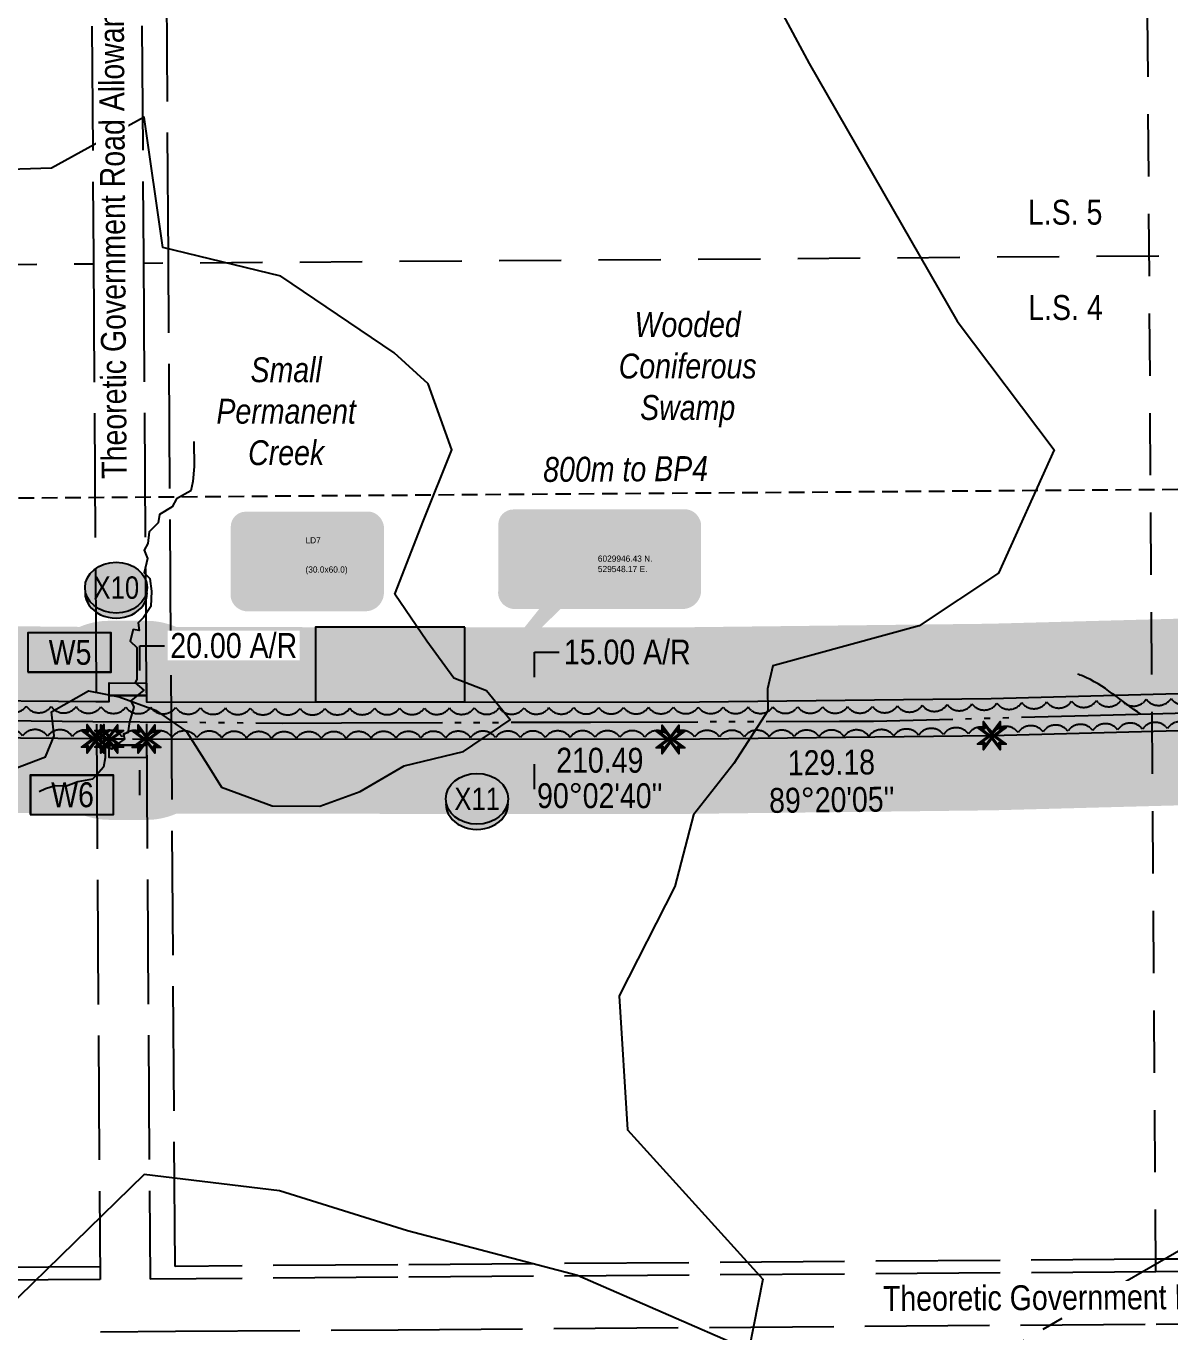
# Model space of a CAD drawing. Extents: x 522868 to 559106, y 6019929 to 6031707.
# Drawn here: x 529372 to 529831, y 6029693 to 6030218 of the extents above; entities that cross this region are included whole.
import ezdxf
from ezdxf.enums import TextEntityAlignment as Align

# ---------------------------------------------------------------- set-up
doc = ezdxf.new("R2018")
doc.units = 0
doc.header["$LTSCALE"] = 5
doc.header["$PDSIZE"] = 0.5
for name, pattern in [('0', [1, 1, 0]), ('foc-DRILLPATH', [14.75, 6, -1.75, 1.75, -1.75, 1.75, -1.75]), ('foc-LSD', [8, 5, -3]), ('foc-SEISMIC', [20.5, 15, -1, 0.5, -1, 0.5, -1, 0.5, -1]), ('foc-TIELINE', [1.875, 1.25, -0.625]), ('foc-TRAV', [1.875, 1.25, -0.625]), ('foc-UNSURVEYED', [12.5, 10, -2.5])]:
    doc.linetypes.add(name, pattern=pattern)
doc.layers.get('Defpoints').update_dxf_attribs({"color": 9})
for name, color, linetype in [('AS-SEISMIC', 224, 'foc-SEISMIC'), ('DETAIL-T', 7, 'Continuous'), ('L-BD', 7, 'Continuous'), ('L-MON', 1, 'Continuous'), ('L-ROAD-T', 7, 'Continuous'), ('L-SECTION-LSD', 7, 'foc-LSD'), ('L-USEC', 7, 'foc-UNSURVEYED'), ('P-BUFFER-H 30m', 51, 'Continuous'), ('P-CROSSINGS', 250, 'Continuous'), ('P-PDRILLPATH', 12, 'foc-DRILLPATH'), ('P-PROPOSED', 10, 'Continuous'), ('P-PROPOSED-H', 21, 'Continuous'), ('P-TEMP-BLOCKS', 250, 'Continuous'), ('P-TEMP-H', 41, 'Continuous'), ('P-TEMP_WORKSPACE', 46, 'Continuous'), ('P-TRAV', 4, 'foc-TRAV'), ('P-TXT', 4, 'Continuous'), ('T-BUSH', 110, '0'), ('T-CREEK', 160, 'Continuous'), ('T-TIE', 201, 'foc-TIELINE'), ('T-WATER-T', 170, 'Continuous'), ('WETLAND', 143, 'Continuous'), ('WETLAND-T', 146, 'Continuous')]:
    doc.layers.add(name, color=color, linetype=linetype)
doc.layers.add('T-TIE-T', color=201, linetype='Continuous', lineweight=18)
doc.styles.add('100L', font='ARIALN.TTF', dxfattribs={"height": 11})
doc.styles.add('80CG', font='ARIALN.TTF', dxfattribs={"height": 10})
doc.styles.add('80L', font='ARIALN.TTF', dxfattribs={"height": 10})
doc.styles.add('80LS', font='ARIALNI.TTF', dxfattribs={"height": 10})
doc.styles.add('Crossing', font='ARIALN.TTF', dxfattribs={"height": 10})
doc.styles.add('foc-LtypeFont', font='ARIALN.TTF', dxfattribs={"height": 7.35})
doc.styles.get("Standard").update_dxf_attribs({"font": 'ARIALN.TTF'})
doc.linetypes.add('foc-TOPO-flowdirection-NOLINE', pattern='A,0,[">",foc-LtypeFont,S=0.3,R=0,X=0,Y=-0.945],-20,[">",foc-LtypeFont,S=0.3,R=0,X=0,Y=-0.945],0', length=20)
doc.dimstyles.new('Compass 5 000', dxfattribs={"dimscale": 5, "dimtxt": 9, "dimasz": 2, "dimexe": 0.2, "dimexo": 0.0625, "dimgap": 0.5, "dimtad": 0, "dimtih": 1, "dimtoh": 1, "dimzin": 0, "dimdsep": 46, "dimtxsty": '80CG', "dimcen": 0.1, "dimse1": 1, "dimse2": 1, "dimclrd": 256, "dimclrt": 256, "dimaunit": 1, "dimadec": 4, "dimazin": 0, "dimtfac": 0.06, "dimtofl": 0, "dimtmove": 0, "dimatfit": 1, "dimfxl": 0.2, "dimtolj": 1, "dimtzin": 0, "dimlwd": -1, "dimarcsym": 0})

# ---------------------------------------------------------------- blocks, each defined once
blk = doc.blocks.new('TEMP')
h = blk.add_hatch(color=255)
h.dxf.hatch_style = 1
h.paths.add_polyline_path([(0, 0.25), (-0.67, 1.15), (-0.67, 0.67), (-1.15, 0.67), (-0.25, 0), (-1.15, -0.67), (-0.67, -0.67), (-0.67, -1.15), (0, -0.25), (0.67, -1.15), (0.67, -0.67), (1.15, -0.67), (0.25, 0), (1.15, 0.67), (0.67, 0.67), (0.67, 1.15)])
h.paths.add_polyline_path([(0.57, 0.85), (0.57, 0.57), (0.85, 0.57), (0.08, 0), (0.85, -0.57), (0.57, -0.57), (0.57, -0.85), (0, -0.08), (-0.57, -0.85), (-0.57, -0.57), (-0.85, -0.57), (-0.08, 0), (-0.85, 0.57), (-0.57, 0.57), (-0.57, 0.85), (0, 0.08)], flags=16)
h = blk.add_hatch(color=1)
h.dxf.hatch_style = 1
h.paths.add_polyline_path([(0, 0.08), (-0.57, 0.85), (-0.57, 0.57), (-0.85, 0.57), (-0.08, 0), (-0.85, -0.57), (-0.57, -0.57), (-0.57, -0.85), (0, -0.08), (0.57, -0.85), (0.57, -0.57), (0.85, -0.57), (0.08, 0), (0.85, 0.57), (0.57, 0.57), (0.57, 0.85)])
at = {"color": 1}
for p, q in [((-0.08, 0), (0.08, 0)), ((0, 0.08), (0, -0.08))]:
    blk.add_line(p, q, dxfattribs=at)
at = {"color": 255, "flags": 128}
blk.add_lwpolyline([(-0.25, 0), (-1.15, 0.67), (-0.67, 0.67), (-0.67, 1.15), (0, 0.25), (0.67, 1.15), (0.67, 0.67), (1.15, 0.67), (0.25, 0), (1.15, -0.67), (0.67, -0.67), (0.67, -1.15), (0, -0.25), (-0.67, -1.15), (-0.67, -0.67), (-1.15, -0.67)], close=True, dxfattribs=at)
at = {"color": 1, "flags": 128}
blk.add_lwpolyline([(-0.08, 0), (-0.85, 0.57), (-0.57, 0.57), (-0.57, 0.85), (0, 0.08), (0.57, 0.85), (0.57, 0.57), (0.85, 0.57), (0.08, 0), (0.85, -0.57), (0.57, -0.57), (0.57, -0.85), (0, -0.08), (-0.57, -0.85), (-0.57, -0.57), (-0.85, -0.57)], close=True, dxfattribs=at)
blk = doc.blocks.new('*D43')
at = {"layer": 'Defpoints', "color": 0, "transparency": 16777216}
for p in [(529576.06, 6029946.4), (529576.09, 6029946.4), (529576.08, 6029931.41)]:
    blk.add_point(p, dxfattribs=at)
at = {"layer": 'P-TXT', "transparency": 16777216}
for p, q in [((529576.07, 6029956.4), (529576.07, 6029966.4)), ((529576.07, 6029966.4), (529586.07, 6029966.4)), ((529576.04, 6029921.41), (529576.03, 6029911.41))]:
    blk.add_line(p, q, dxfattribs=at)
for points in [[(529574.4, 6029956.4), (529577.73, 6029956.4), (529576.06, 6029946.4)], [(529574.37, 6029921.41), (529577.71, 6029921.41), (529576.05, 6029931.41)]]:
    blk.add_solid(points, dxfattribs=at)
at = {"layer": 'P-TXT', "transparency": 16777216, "insert": (529613.36, 6029966.4), "char_height": 10, "attachment_point": 5, "style": '80CG'}
blk.add_mtext('\\A1;15.00 A/R', dxfattribs=at)
blk = doc.blocks.new('*U53')
h = blk.add_hatch(color=191)
edge = h.paths.add_edge_path()
edge.add_line((-24, -20), (24, -20))
edge.add_arc((24, -14), 6, 270, 360)
edge.add_line((30, -14), (30, 12.5))
edge.add_arc((24, 12.5), 6, 0, 90)
edge.add_line((24, 18.5), (-24, 18.5))
edge.add_arc((-24, 12.5), 6, 90, 180)
edge.add_line((-30, 12.5), (-30, -14))
edge.add_arc((-24, -14), 6, 180, 270)
at = {"color": 250, "flags": 128}
blk.add_lwpolyline([(-24, -20, 3, 3, 0), (24, -20, 3, 3, 0.414214), (30, -14, 3, 3, 0), (30, 12.5, 3, 0, 0.414214), (24, 18.5, 0, 0, 0), (-24, 18.5, 0, 0, 0.414214), (-30, 12.5, 0, 0, 0), (-30, -14, 0, 3, 0.414214)], format="xyseb", close=True, dxfattribs=at)
at = {"flags": 128}
blk.add_lwpolyline([(-11.38, -17.89, 0, 7.5, 0), (0, 0, 0, 0, 0)], format="xyseb", dxfattribs=at)
at = {"color": 250, "lineweight": 30, "flags": 104}
blk.add_attdef('TEMP_AREA_W1', text='', height=12, dxfattribs=at).set_placement((0, 8.26), align=Align.MIDDLE_CENTER)
blk.add_attdef('ENTER_TEXT', text='', height=9, dxfattribs=at).set_placement((0, -3.47), align=Align.TOP_CENTER)
blk = doc.blocks.new('*U69')
h = blk.add_hatch(color=254)
edge = h.paths.add_edge_path()
edge.add_line((-34, -20), (34, -20))
edge.add_arc((34, -14), 6, 270, 360)
edge.add_line((40, -14), (40, 12.5))
edge.add_arc((34, 12.5), 6, 0, 90)
edge.add_line((34, 18.5), (-34, 18.5))
edge.add_arc((-34, 12.5), 6, 90, 180)
edge.add_line((-40, 12.5), (-40, -14))
edge.add_arc((-34, -14), 6, 180, 270)
at = {"color": 1, "flags": 128}
blk.add_lwpolyline([(-34, -20, 3, 3, 0), (34, -20, 3, 3, 0.414214), (40, -14, 3, 3, 0), (40, 12.5, 3, 0, 0.414214), (34, 18.5, 0, 0, 0), (-34, 18.5, 0, 0, 0.414214), (-40, 12.5, 0, 0, 0), (-40, -14, 0, 3, 0.414214)], format="xyseb", close=True, dxfattribs=at)
blk.add_lwpolyline([(-53.42, -58.84, 0, 10, 0), (0, 0, 5, 5, 0)], format="xyseb", dxfattribs=at)
at = {"color": 1, "lineweight": 30, "flags": 104}
blk.add_attdef('ENTER_TEXT', text='', height=10, dxfattribs=at).set_placement((-0.35, 0), align=Align.MIDDLE_CENTER)
blk = doc.blocks.new('xing2')
h = blk.add_hatch(color=50)
h.dxf.hatch_style = 1
edge = h.paths.add_edge_path()
edge.add_ellipse((0, 0), major_axis=(-12.5, 0), ratio=0.816297, start_angle=0, end_angle=360)
h = blk.add_hatch(color=250)
h.dxf.hatch_style = 1
edge = h.paths.add_edge_path()
edge.add_ellipse((0, -2.05), major_axis=(-12.5, 0), ratio=0.816297, start_angle=0, end_angle=180)
edge.add_line((12.5, -2.05), (12.5, 0))
edge.add_ellipse((0, 0), major_axis=(-12.5, 0), ratio=0.816297, start_angle=0, end_angle=180, ccw=False)
edge.add_line((-12.5, 0), (-12.5, -2.05))
at = {"color": 250}
blk.add_ellipse((0, 0), major_axis=(-12.5, 0), ratio=0.816297, dxfattribs=at)
blk.add_ellipse((0, -2.05), major_axis=(-12.5, 0), ratio=0.816297, start_param=0, end_param=3.141593, dxfattribs=at)
at = {"color": 250, "style": 'Crossing'}
blk.add_attdef('CROSSING', text='', height=9, dxfattribs=at).set_placement((0.09, 0.02), align=Align.MIDDLE_CENTER)
at = {"color": 250, "style": 'Crossing', "flags": 1}
for tag, p in [('OWNER', (0.09, -12.49)), ('DESCRIPTION', (0.09, -25.77)), ('LOCATION', (0.09, -39.3)), ('DWG_REF', (0.09, -52.84))]:
    blk.add_attdef(tag, text='', height=9, dxfattribs=at).set_placement(p, align=Align.MIDDLE_CENTER)
blk = doc.blocks.new('*D87')
at = {"layer": 'Defpoints', "color": 0, "linetype": 'Continuous', "transparency": 16777216}
for p in [(529414.25, 6029949.03), (529417.58, 6029949.02), (529414.24, 6029929.04)]:
    blk.add_point(p, dxfattribs=at)
at = {"layer": 'P-TXT', "transparency": 16777216}
for p, q in [((529417.59, 6029959.02), (529417.59, 6029969.02)), ((529417.59, 6029969.02), (529427.59, 6029969.02)), ((529417.55, 6029919.03), (529417.55, 6029909.03))]:
    blk.add_line(p, q, dxfattribs=at)
at = {"layer": 'P-TXT', "linetype": 'Continuous', "transparency": 16777216}
for points in [[(529415.92, 6029959.02), (529419.25, 6029959.02), (529417.58, 6029949.02)], [(529415.89, 6029919.04), (529419.22, 6029919.03), (529417.56, 6029929.03)]]:
    blk.add_solid(points, dxfattribs=at)
at = {"layer": 'P-TXT', "linetype": 'Continuous', "transparency": 16777216, "insert": (529455.33, 6029969.02), "char_height": 10, "attachment_point": 5, "style": '80CG', "bg_fill": 3, "box_fill_scale": 1.1, "bg_fill_color": 256, "bg_fill_true_color": 13158600, "bg_fill_transparency": 0}
blk.add_mtext('\\A1;20.00 A/R', dxfattribs=at)
blk = doc.blocks.new('Temporary Area')
h = blk.add_hatch(color=191)
h.dxf.hatch_style = 1
h.paths.add_polyline_path([(-16.83, -7.79), (16.33, -7.79), (16.33, 7.7), (-16.83, 7.7)])
at = {"color": 250}
for points in [[(-17.03, -7.99), (16.53, -7.99), (16.53, 7.9), (-17.03, 7.9)], [(-16.93, -7.89), (16.43, -7.89), (16.43, 7.8), (-16.93, 7.8)]]:
    blk.add_lwpolyline(points, close=True, dxfattribs=at)
at = {"color": 250, "style": '80L'}
blk.add_attdef('TEMPORARY', text='', height=10, dxfattribs=at).set_placement((0, 0), align=Align.MIDDLE_CENTER)

msp = doc.modelspace()

# ---------------------------------------------------------------- hatches: boundary and pattern name
at = {"layer": 'P-BUFFER-H 30m'}
h = msp.add_hatch(color=256, dxfattribs=at)
h.dxf.hatch_style = 1
edge = h.paths.add_edge_path()
edge.add_line((530037.721, 6029855.74), (530101.633, 6029939.483))
edge.add_line((530101.633, 6029939.483), (529990.072, 6029939.015))
edge.add_line((529990.072, 6029939.015), (529759.783, 6029932.865))
edge.add_line((529759.783, 6029932.865), (529630.681, 6029931.366))
edge.add_line((529630.681, 6029931.366), (529420.304, 6029931.53))
edge.add_line((529420.304, 6029931.53), (529420.302, 6029929.032))
edge.add_line((529420.302, 6029929.032), (529405.31, 6029929.043))
edge.add_line((529405.31, 6029929.043), (529405.312, 6029931.542))
edge.add_line((529405.312, 6029931.542), (529399.883, 6029931.546))
edge.add_line((529399.883, 6029931.546), (529218.86, 6029933.182))
edge.add_line((529218.86, 6029933.182), (529099.309, 6029943.141))
edge.add_line((529099.309, 6029943.141), (529050.229, 6029948.148))
edge.add_line((529050.229, 6029948.148), (529050.698, 6029881.347))
edge.add_arc((529116.271, 6029956.776), 99.947, 228.99841, 265.23831)
edge.add_line((529107.974, 6029857.174), (529207.577, 6029848.877))
edge.add_arc((529215.873, 6029948.479), 99.947, 265.23831, 332.56047)
edge.add_line((529304.576, 6029902.422), (529393.182, 6029901.621))
edge.add_arc((529405.31, 6029929.043), 29.984, 246.14133, 269.95519)
edge.add_line((529405.287, 6029899.059), (529420.279, 6029899.047))
edge.add_arc((529420.302, 6029929.032), 29.984, 269.95519, 293.51165)
edge.add_line((529432.264, 6029901.537), (529630.657, 6029901.382))
edge.add_arc((529630.681, 6029931.366), 29.984, 269.95519, 270.6653)
edge.add_line((529631.029, 6029901.384), (529760.131, 6029902.883))
edge.add_arc((529759.783, 6029932.865), 29.984, 270.6653, 271.5297)
edge.add_line((529760.583, 6029902.891), (529933.908, 6029907.52))
edge.add_arc((530022.315, 6029954.142), 99.947, 207.80525, 218.78336)
edge.add_arc((530037.721, 6029855.74), 99.947, 159.01287, 232.64941)
edge.add_line((529977.084, 6029776.289), (530114.099, 6029671.72))
edge.add_arc((530174.736, 6029751.172), 99.947, 232.64941, 322.64941)
edge.add_line((530254.188, 6029690.535), (530378.84, 6029853.865))
edge.add_line((530378.84, 6029853.865), (530299.388, 6029914.501))
edge.add_line((530299.388, 6029914.501), (530174.736, 6029751.172))
edge.add_line((530174.736, 6029751.172), (530037.721, 6029855.74))
h.paths.add_polyline_path([(529116.271, 6029956.776), (529122.826, 6030035.462), (529222.428, 6030027.165), (529215.873, 6029948.479)])
edge = h.paths.add_edge_path()
edge.add_line((530112.747, 6030041.476), (530113.112, 6029954.523))
edge.add_line((530113.112, 6029954.523), (530162.373, 6030019.069))
edge.add_line((530162.373, 6030019.069), (530004.551, 6030139.517))
edge.add_arc((530021.951, 6030041.096), 99.947, 100.0258, 180.24034)
edge.add_line((529922.004, 6030040.676), (529922.25, 6029982.196))
edge.add_line((529922.25, 6029982.196), (529758.921, 6029977.834))
edge.add_line((529758.921, 6029977.834), (529630.437, 6029976.342))
edge.add_line((529630.437, 6029976.342), (529432.323, 6029976.497))
edge.add_arc((529420.318, 6029949.021), 29.984, 66.39872, 89.95519)
edge.add_line((529420.341, 6029979.005), (529405.349, 6029979.017))
edge.add_arc((529405.326, 6029949.033), 29.984, 89.95519, 113.24919)
edge.add_line((529393.49, 6029976.582), (529318.564, 6029977.259))
edge.add_line((529318.564, 6029977.259), (529322.03, 6030018.868))
edge.add_arc((529222.428, 6030027.165), 99.947, 355.23831, 445.23831)
edge.add_line((529230.725, 6030126.767), (529131.122, 6030135.064))
edge.add_arc((529122.826, 6030035.462), 99.947, 85.23831, 137.49452)
edge.add_line((529049.143, 6030102.992), (529050.123, 6029963.229))
edge.add_line((529050.123, 6029963.229), (529100.692, 6029958.07))
edge.add_line((529100.692, 6029958.07), (529219.551, 6029948.169))
edge.add_line((529219.551, 6029948.169), (529399.956, 6029946.538))
edge.add_line((529399.956, 6029946.538), (529405.324, 6029946.534))
edge.add_line((529405.324, 6029946.534), (529405.326, 6029949.033))
edge.add_line((529405.326, 6029949.033), (529420.318, 6029949.021))
edge.add_line((529420.318, 6029949.021), (529420.316, 6029946.522))
edge.add_line((529420.316, 6029946.522), (529630.599, 6029946.358))
edge.add_line((529630.599, 6029946.358), (529759.496, 6029947.855))
edge.add_line((529759.496, 6029947.855), (529989.84, 6029954.006))
edge.add_line((529989.84, 6029954.006), (530022.315, 6029954.142))
edge.add_line((530022.315, 6029954.142), (530021.951, 6030041.096))
edge.add_line((530021.951, 6030041.096), (530112.747, 6030041.476))
at = {"layer": 'P-PROPOSED-H', "linetype": 'Continuous'}
h = msp.add_hatch(color=256, dxfattribs=at)
h.dxf.hatch_style = 1
h.paths.add_polyline_path([(527339.629, 6029649.96), (527327.38, 6029641.315), (527325.939, 6029643.357), (527283.046, 6029613.087), (527170.229, 6029533.56), (527171.674, 6029531.511), (527159.42, 6029522.873), (527157.976, 6029524.922), (526897.098, 6029341.024), (526884.797, 6029317.394), (526883.638, 6028956.14), (526872.377, 6028956.133), (526868.646, 6028956.312), (526869.878, 6029340.178), (527149.338, 6029537.176), (527147.909, 6029539.202), (527160.158, 6029547.846), (527161.591, 6029545.814), (527274.408, 6029625.341), (527317.295, 6029655.606), (527315.854, 6029657.648), (527328.104, 6029666.292), (527329.544, 6029664.25), (527867.649, 6030043.994), (528076.933, 6030043.994), (528160.432, 6030039.117), (528416.759, 6030016.611), (528499.025, 6030010.008), (528499.224, 6030012.499), (528514.164, 6030011.302), (528513.965, 6030008.809), (528643.985, 6029998.374), (528689.699, 6029994.705), (528689.898, 6029997.196), (528704.843, 6029995.997), (528704.643, 6029993.506), (528932.963, 6029975.182), (529100.692, 6029958.07), (529219.551, 6029948.169), (529399.956, 6029946.538), (529405.324, 6029946.534), (529405.326, 6029949.033), (529420.318, 6029949.021), (529420.316, 6029946.522), (529630.599, 6029946.358), (529759.496, 6029947.855), (529989.84, 6029954.006), (530113.112, 6029954.523), (530101.633, 6029939.483), (529990.072, 6029939.015), (529759.783, 6029932.865), (529630.681, 6029931.366), (529420.304, 6029931.53), (529420.302, 6029929.032), (529405.31, 6029929.043), (529405.312, 6029931.542), (529399.883, 6029931.546), (529218.86, 6029933.182), (529099.309, 6029943.141), (528931.603, 6029960.251), (528703.443, 6029978.562), (528703.243, 6029976.071), (528688.299, 6029977.271), (528688.499, 6029979.761), (528642.785, 6029983.43), (528512.769, 6029993.865), (528512.57, 6029991.376), (528497.625, 6029992.574), (528497.825, 6029995.064), (528415.504, 6030001.671), (528159.339, 6030024.163), (528076.495, 6030029.002), (527887.398, 6030029.002), (527860.157, 6030020.358), (527338.188, 6029652.001)])
at = {"layer": 'P-TEMP-H'}
h = msp.add_hatch(color=256, dxfattribs=at)
h.dxf.hatch_style = 1
h.paths.add_polyline_path([(529548.197, 6029976.409), (529488.229, 6029976.456), (529488.205, 6029946.472), (529548.174, 6029946.425)])
h = msp.add_hatch(color=256, dxfattribs=at)
h.dxf.hatch_style = 1
h.paths.add_polyline_path([(529420.322, 6029954.021), (529420.318, 6029949.021), (529405.326, 6029949.033), (529405.33, 6029954.03)])
h = msp.add_hatch(color=256, dxfattribs=at)
h.dxf.hatch_style = 1
h.paths.add_polyline_path([(529405.31, 6029929.043), (529420.302, 6029929.032), (529420.298, 6029924.034), (529405.306, 6029924.046)])

# ---------------------------------------------------------------- linework, layer by layer
at = {"layer": 'AS-SEISMIC', "flags": 128}
msp.add_lwpolyline([(530051.581, 6029946.24), (530004.361, 6029946.054), (529998.408, 6029946.031), (529990.038, 6029945.998), (529988.369, 6029945.952), (529952.869, 6029945.004), (529898.46, 6029943.552), (529855.521, 6029942.405), (529798.513, 6029940.882), (529758.173, 6029939.805), (529712.298, 6029938.58), (529698.566, 6029938.535), (529659.625, 6029938.407), (529598.618, 6029938.206), (529560.005, 6029938.079), (529498.671, 6029937.877), (529474.876, 6029937.799), (529460.206, 6029937.932), (529398.724, 6029938.487), (529359.347, 6029938.844), (529298.777, 6029939.391), (529258.488, 6029939.755), (529218.024, 6029940.121), (529198.829, 6029941.71), (529152.771, 6029945.524), (529101.622, 6029949.759), (529098.882, 6029950.045), (529050.18, 6029955.124)], dxfattribs=at)
at = {"layer": 'L-SECTION-LSD', "flags": 128}
for points in [[(529825.667, 6029717.488), (529820.286, 6030533.402)], [(530226.854, 6030128.396), (529419.098, 6030122.555)], [(528591.213, 6030116.642), (529398.981, 6030122.417)]]:
    msp.add_lwpolyline(points, dxfattribs=at)
at = {"layer": 'L-USEC'}
for p, q in [((529396.329, 6030530.378), (529398.965, 6030124.931)), ((529416.435, 6030530.509), (529419.071, 6030125.062)), ((529429.124, 6030125.148), (529426.487, 6030530.593)), ((529398.965, 6030124.931), (529401.634, 6029714.455)), ((529419.071, 6030125.062), (529421.74, 6029714.602)), ((529431.759, 6029719.701), (529429.124, 6030125.148)), ((529825.622, 6029722.517), (529521.178, 6029720.34)), ((529921.751, 6029723.205), (529825.622, 6029722.517)), ((529401.601, 6029719.485), (529130.669, 6029717.548)), ((529521.178, 6029720.34), (529431.759, 6029719.701)), ((529825.658, 6029717.49), (529521.214, 6029715.313)), ((529921.787, 6029718.177), (529825.658, 6029717.49)), ((529401.637, 6029714.458), (529130.705, 6029712.521)), ((529521.214, 6029715.313), (529421.74, 6029714.602)), ((529521.343, 6029694.258), (529825.79, 6029696.51)), ((529825.79, 6029696.51), (529921.918, 6029697.222)), ((529401.766, 6029693.372), (529431.925, 6029693.595)), ((529431.925, 6029693.595), (529521.343, 6029694.258))]:
    msp.add_line(p, q, dxfattribs=at)
at = {"layer": 'P-PDRILLPATH', "flags": 128}
msp.add_lwpolyline([(530155.927, 6029911.185), (529608.094, 6029594.925), (532267.735, 6026586.051)], dxfattribs=at)
at = {"layer": 'P-PROPOSED', "flags": 128}
msp.add_lwpolyline([(528932.963, 6029975.182), (529100.692, 6029958.07), (529219.551, 6029948.169), (529399.956, 6029946.538), (529405.324, 6029946.534), (529405.326, 6029949.033), (529420.318, 6029949.021), (529420.316, 6029946.522), (529630.599, 6029946.358), (529759.496, 6029947.855), (529989.84, 6029954.006), (530113.112, 6029954.523), (530101.633, 6029939.483), (529990.072, 6029939.015), (529759.783, 6029932.865), (529630.681, 6029931.366), (529420.304, 6029931.53), (529420.302, 6029929.032), (529405.31, 6029929.043), (529405.312, 6029931.542), (529399.883, 6029931.546), (529218.86, 6029933.182), (529099.309, 6029943.141), (528931.603, 6029960.251)], dxfattribs=at)
at = {"layer": 'P-TEMP_WORKSPACE'}
msp.add_lwpolyline([(529548.197, 6029976.409), (529488.229, 6029976.456), (529488.205, 6029946.472), (529548.174, 6029946.425)], close=True, dxfattribs=at)
at = {"layer": 'P-TEMP_WORKSPACE', "flags": 128}
for points in [[(529420.322, 6029954.021), (529420.318, 6029949.021), (529405.326, 6029949.033), (529405.33, 6029954.03), (529420.322, 6029954.021)], [(529405.31, 6029929.043), (529420.302, 6029929.032), (529420.298, 6029924.034), (529405.306, 6029924.046)]]:
    msp.add_lwpolyline(points, close=True, dxfattribs=at)
at = {"layer": 'P-TRAV', "flags": 128}
msp.add_lwpolyline([(529405.312, 6029931.542), (529420.304, 6029931.53)], dxfattribs=at)
at = {"layer": 'T-BUSH', "flags": 128}
for points in [[(529050.47, 6029961.123, 0.5205671), (529062.802, 6029959.837, 0.5205671), (529072.743, 6029958.8, 0.5205671), (529082.683, 6029957.764, 0.5205671), (529092.624, 6029956.727, 0.5205671), (529102.566, 6029955.698, 0.5205671), (529112.526, 6029954.874, 0.5205671), (529122.487, 6029954.049, 0.5205671), (529132.448, 6029953.224, 0.5205671), (529142.408, 6029952.399, 0.5205671), (529152.369, 6029951.575, 0.5205671), (529162.33, 6029950.75, 0.5205671), (529172.29, 6029949.925, 0.5205671), (529182.251, 6029949.1, 0.5205671), (529192.212, 6029948.275, 0.5205671), (529202.172, 6029947.451, 0.5205671), (529212.133, 6029946.626, 0.5205671), (529222.106, 6029946.081, 0.5205671), (529232.101, 6029945.99, 0.5205671), (529242.095, 6029945.9, 0.5205671), (529252.089, 6029945.81, 0.5205671), (529262.084, 6029945.719, 0.5205671), (529272.078, 6029945.629, 0.5205671), (529282.072, 6029945.539, 0.5205671), (529292.067, 6029945.448, 0.5205671), (529302.061, 6029945.358, 0.5205671), (529312.055, 6029945.268, 0.5205671), (529322.05, 6029945.177, 0.5205671), (529332.044, 6029945.087, 0.5205671), (529342.038, 6029944.997, 0.5205671), (529352.033, 6029944.907, 0.5205671), (529362.027, 6029944.816, 0.5205671), (529372.021, 6029944.726, 0.5205671), (529382.015, 6029944.636, 0.5205671), (529392.01, 6029944.545, 0.5205671), (529402.004, 6029944.455, 0.5205671), (529411.998, 6029944.365, 0.5205671), (529421.993, 6029944.274, 0.5205671), (529431.987, 6029944.184, 0.5205671), (529441.981, 6029944.094, 0.5205671), (529451.976, 6029944.003, 0.5205671), (529461.97, 6029943.913, 0.5205671), (529471.964, 6029943.822, 0.5205671), (529481.959, 6029943.819, 0.5205671), (529491.954, 6029943.852, 0.5205671), (529501.948, 6029943.885, 0.5205671), (529511.943, 6029943.918, 0.5205671), (529521.938, 6029943.95, 0.5205671), (529531.932, 6029943.983, 0.5205671), (529541.927, 6029944.016, 0.5205671), (529551.922, 6029944.049, 0.5205671), (529561.916, 6029944.082, 0.5205671), (529571.911, 6029944.115, 0.5205671), (529581.906, 6029944.148, 0.5205671), (529591.9, 6029944.181, 0.5205671), (529601.895, 6029944.214, 0.5205671), (529611.89, 6029944.247, 0.5205671), (529621.884, 6029944.279, 0.5205671), (529631.879, 6029944.312, 0.5205671), (529641.874, 6029944.345, 0.5205671), (529651.868, 6029944.378, 0.5205671), (529661.863, 6029944.411, 0.5205671), (529671.858, 6029944.444, 0.5205671), (529681.852, 6029944.477, 0.5205671), (529691.847, 6029944.51, 0.5205671), (529701.842, 6029944.543, 0.5205671), (529711.837, 6029944.576, 0.5205671), (529721.828, 6029944.834, 0.5205671), (529731.819, 6029945.1, 0.5205671), (529741.81, 6029945.367, 0.5205671), (529751.801, 6029945.634, 0.5205671), (529761.792, 6029945.901, 0.5205671), (529771.784, 6029946.167, 0.5205671), (529781.775, 6029946.434, 0.5205671), (529791.766, 6029946.701, 0.5205671), (529801.757, 6029946.968, 0.5205671), (529811.748, 6029947.235, 0.5205671), (529821.739, 6029947.502, 0.5205671), (529831.731, 6029947.768, 0.5205671), (529841.722, 6029948.035, 0.5205671), (529851.713, 6029948.302, 0.5205671), (529861.704, 6029948.569, 0.5205671), (529871.695, 6029948.836, 0.5205671), (529881.687, 6029949.103, 0.5205671), (529891.678, 6029949.369, 0.5205671), (529901.669, 6029949.636, 0.5205671), (529911.66, 6029949.903, 0.5205671), (529921.651, 6029950.17, 0.5205671), (529931.642, 6029950.436, 0.4697517), (529942.887, 6029950.737, 0.5205671), (529952.878, 6029951.003, 0.5205671), (529962.869, 6029951.27, 0.5205671), (529972.86, 6029951.537, 0.5205671), (529982.851, 6029951.804, 0.5205671), (529992.844, 6029952.006, 0.5205671), (530002.838, 6029952.045, 0.5205671), (530012.833, 6029952.084, 0.5205671), (530022.827, 6029952.124, 0.5205671), (530032.822, 6029952.163, 0.5205671), (530042.817, 6029952.202, 0.5205671), (530052.811, 6029952.241, 0.5205671), (530062.806, 6029952.281, 0.5205671), (530072.801, 6029952.32, 0.5205671), (530082.795, 6029952.359, 0.5205671), (530092.79, 6029952.398, 0.5205671), (530102.785, 6029952.437, 0.5205671), (530112.779, 6029952.477, 0.5205671), (530122.774, 6029952.516, 0.5205671), (530132.769, 6029952.555, 0.5205671), (530142.763, 6029952.595, 0.5205671), (530152.758, 6029952.634, 0.5205671), (530162.753, 6029952.673, 0.5205671), (530172.747, 6029952.712, 0.5205671), (530182.742, 6029952.751, 0.5205671), (530192.737, 6029952.791, 0.5205671), (530202.731, 6029952.83, 0.5205671), (530212.726, 6029952.869, 0.5205671), (530222.721, 6029952.908, 0.5205671), (530232.715, 6029952.948, 0.5205671), (530242.71, 6029952.987, 0.5205671), (530243.075, 6029956.225, 0.5205671), (530235.09, 6029962.236, 0.5205671), (530227.105, 6029968.247, 0.5205671), (530219.12, 6029974.258, 0.5205671), (530211.135, 6029980.269, 0.5205671), (530203.15, 6029986.281, 0.5205671), (530195.165, 6029992.292, 0.5205671), (530187.18, 6029998.303, 0.5205671), (530179.195, 6030004.314, 0.5205671), (530171.21, 6030010.326, 0.5205671), (530163.225, 6030016.337, 0.5205671), (530155.24, 6030022.348, 0.5205671), (530147.255, 6030028.359, 0.5205671), (530139.27, 6030034.37, 0.5205671), (530131.285, 6030040.382, 0.5205671), (530123.3, 6030046.393, 0.5205671), (530115.315, 6030052.404, 0.5205671), (530107.33, 6030058.415, 0.5205671), (530099.345, 6030064.426, 0.5205671), (530091.36, 6030070.438, 0.5205671), (530083.375, 6030076.449, 0.5205671), (530075.39, 6030082.46, 0.5205671), (530067.405, 6030088.471, 0.5205671), (530059.42, 6030094.482, 0.5205671), (530051.06, 6030100.777)], [(529926.846, 6029815.589, 0.5205671), (529936.429, 6029818.426, 0.5205671), (529946.013, 6029821.262, 0.5205671), (529955.597, 6029824.099, 0.5205671), (529965.181, 6029826.936, 0.5205671), (529974.764, 6029829.772, 0.5205671), (529984.348, 6029832.609, 0.5205671), (529993.932, 6029835.446, 0.5205671), (530003.515, 6029838.283, 0.5205671), (530013.099, 6029841.12, 0.5205671), (530022.683, 6029843.956, 0.5205671), (530032.267, 6029846.793, 0.5205671), (530041.85, 6029849.629, 0.5205671), (530051.434, 6029852.466, 0.5205671), (530061.018, 6029855.303, 0.5205671), (530070.601, 6029858.14, 0.5205671), (530080.185, 6029860.977, 0.5205671), (530089.769, 6029863.813, 0.5205671), (530099.353, 6029866.65, 0.5205671), (530108.936, 6029869.487, 0.5205671), (530118.52, 6029872.323, 0.5205671), (530128.104, 6029875.16, 0.5205671), (530137.687, 6029877.997, 0.5205671), (530147.271, 6029880.833, 0.5205671), (530156.855, 6029883.67, 0.5205671), (530166.439, 6029886.507, 0.5205671), (530176.022, 6029889.343, 0.5205671), (530185.606, 6029892.18, 0.5205671), (530195.19, 6029895.017, 0.5205671), (530204.774, 6029897.853, 0.5205671), (530214.357, 6029900.69, 0.5205671), (530223.941, 6029903.527, 0.5205671), (530233.525, 6029906.364, 0.5205671), (530243.108, 6029909.201, 0.5205671), (530252.692, 6029912.037, 0.5205671), (530262.276, 6029914.874, 0.5205671), (530271.86, 6029917.711, 0.5205671), (530281.443, 6029920.548, 0.5205671), (530285.331, 6029924.413, 0.5205671), (530277.346, 6029930.425, 0.5205671), (530269.361, 6029936.436, 0.5205671), (530260.917, 6029941.065, 0.5205671), (530250.923, 6029941.025, 0.5205671), (530240.928, 6029940.986, 0.5205671), (530230.933, 6029940.947, 0.5205671), (530220.939, 6029940.908, 0.5205671), (530210.944, 6029940.868, 0.5205671), (530200.949, 6029940.829, 0.5205671), (530190.955, 6029940.79, 0.5205671), (530180.96, 6029940.751, 0.5205671), (530170.965, 6029940.711, 0.5205671), (530160.971, 6029940.672, 0.5205671), (530150.976, 6029940.633, 0.5205671), (530140.981, 6029940.594, 0.5205671), (530130.987, 6029940.554, 0.5205671), (530120.992, 6029940.515, 0.5205671), (530110.997, 6029940.476, 0.5205671), (530101.003, 6029940.437, 0.5205671), (530091.008, 6029940.397, 0.5205671), (530081.013, 6029940.358, 0.5205671), (530071.019, 6029940.319, 0.5205671), (530061.024, 6029940.28, 0.5205671), (530051.029, 6029940.241, 0.5205671), (530041.035, 6029940.201, 0.5205671), (530031.04, 6029940.162, 0.5205671), (530021.045, 6029940.123, 0.5205671), (530011.051, 6029940.084, 0.5205671), (530001.056, 6029940.044, 0.5205671), (529991.062, 6029940.005, 0.5205671), (529981.07, 6029939.758, 0.5205671), (529971.079, 6029939.492, 0.5205671), (529961.088, 6029939.225, 0.5205671), (529951.097, 6029938.958, 0.5205671), (529943.207, 6029938.747, 0.4189515), (529930.19, 6029938.4, 0.5205671), (529920.199, 6029938.133, 0.5205671), (529910.207, 6029937.866, 0.5205671), (529900.216, 6029937.599, 0.5205671), (529890.225, 6029937.333, 0.5205671), (529880.234, 6029937.066, 0.5205671), (529870.243, 6029936.799, 0.5205671), (529860.252, 6029936.532, 0.5205671), (529850.26, 6029936.265, 0.5205671), (529840.269, 6029935.999, 0.5205671), (529830.278, 6029935.732, 0.5205671), (529820.287, 6029935.465, 0.5205671), (529810.296, 6029935.198, 0.5205671), (529800.305, 6029934.931, 0.5205671), (529790.313, 6029934.664, 0.5205671), (529780.322, 6029934.397, 0.5205671), (529770.331, 6029934.131, 0.5205671), (529760.34, 6029933.864, 0.5205671), (529750.349, 6029933.597, 0.5205671), (529740.358, 6029933.33, 0.5205671), (529730.366, 6029933.064, 0.5205671), (529720.375, 6029932.797, 0.5205671), (529710.383, 6029932.577, 0.5205671), (529700.389, 6029932.544, 0.5205671), (529690.394, 6029932.511, 0.5205671), (529680.399, 6029932.478, 0.5205671), (529670.405, 6029932.445, 0.5205671), (529660.41, 6029932.413, 0.5205671), (529650.415, 6029932.38, 0.5205671), (529640.421, 6029932.347, 0.5205671), (529630.426, 6029932.314, 0.5205671), (529620.431, 6029932.281, 0.5205671), (529610.437, 6029932.248, 0.5205671), (529600.442, 6029932.215, 0.5205671), (529590.447, 6029932.182, 0.5205671), (529580.453, 6029932.149, 0.5205671), (529570.458, 6029932.116, 0.5205671), (529560.463, 6029932.083, 0.5205671), (529550.469, 6029932.051, 0.5205671), (529540.474, 6029932.018, 0.5205671), (529530.479, 6029931.985, 0.5205671), (529520.485, 6029931.952, 0.5205671), (529510.49, 6029931.919, 0.5205671), (529500.495, 6029931.886, 0.5205671), (529490.501, 6029931.853, 0.5205671), (529480.506, 6029931.821, 0.5205671), (529470.511, 6029931.841, 0.5205671), (529460.517, 6029931.932, 0.5205671), (529450.523, 6029932.022, 0.5205671), (529440.528, 6029932.113, 0.5205671), (529430.534, 6029932.203, 0.5205671), (529420.54, 6029932.293, 0.5205671), (529410.545, 6029932.383, 0.5205671), (529400.551, 6029932.474, 0.5205671), (529390.557, 6029932.564, 0.5205671), (529380.562, 6029932.655, 0.5205671), (529370.568, 6029932.745, 0.5205671), (529360.574, 6029932.835, 0.5205671), (529350.579, 6029932.926, 0.5205671), (529340.585, 6029933.016, 0.5205671), (529330.591, 6029933.106, 0.5205671), (529320.596, 6029933.196, 0.5205671), (529310.602, 6029933.287, 0.5205671), (529300.608, 6029933.377, 0.5205671), (529290.614, 6029933.467, 0.5205671), (529280.619, 6029933.558, 0.5205671), (529270.625, 6029933.648, 0.5205671), (529260.631, 6029933.738, 0.5205671), (529250.636, 6029933.829, 0.5205671), (529240.642, 6029933.919, 0.5205671), (529230.648, 6029934.009, 0.5205671), (529220.653, 6029934.1, 0.5205671), (529210.683, 6029934.711, 0.5205671), (529200.722, 6029935.536, 0.5205671), (529190.761, 6029936.361, 0.5205671), (529180.801, 6029937.186, 0.5205671), (529170.84, 6029938.01, 0.5205671), (529160.879, 6029938.835, 0.5205671), (529150.919, 6029939.66, 0.5205671), (529140.958, 6029940.485, 0.5205671), (529130.998, 6029941.309, 0.5205671), (529121.037, 6029942.134, 0.5205671), (529111.076, 6029942.959, 0.5205671), (529101.116, 6029943.784, 0.5205671), (529091.175, 6029944.82, 0.5205671), (529081.234, 6029945.856, 0.5205671), (529071.293, 6029946.893, 0.5205671), (529061.352, 6029947.929, 0.5205671), (529049.89, 6029949.124)]]:
    msp.add_lwpolyline(points, format="xyb", dxfattribs=at)
at = {"layer": 'WETLAND', "linetype": 'Continuous'}
msp.add_lwpolyline([(529347.596, 6029912.162), (529379.753, 6029924.351), (529383.244, 6029932.833), (529382.124, 6029942.403), (529397.063, 6029950.868), (529409.307, 6029948.491), (529423.934, 6029943.157), (529436.348, 6029934.482), (529444.99, 6029921.04), (529450.385, 6029912.247), (529470.769, 6029904.711), (529489.843, 6029904.59), (529506.067, 6029910.428), (529523.728, 6029920.789), (529547.655, 6029926.555), (529566.402, 6029939.241), (529556.79, 6029950.89), (529543.675, 6029955.928), (529532.941, 6029970.863), (529520.085, 6029989.752), (529531.482, 6030019.307), (529542.885, 6030047.705), (529533.444, 6030074.235), (529519.785, 6030086.676), (529474.254, 6030117.5), (529426.856, 6030128.998), (529419.421, 6030181.359), (529382.168, 6030160.817), (529360.877, 6030160.208)], dxfattribs=at)

# ---------------------------------------------------------------- block references
at = {"layer": 'DETAIL-T', "linetype": 'Continuous'}
ref = msp.add_blockref('*U69', (529601.563, 6030005.238), dxfattribs=dict(at, xscale=0.99947305, yscale=0.99947305, zscale=0.99947305))
lines = msp.add_mtext('6029946.43 N.\\P529548.17 E.', dxfattribs={"layer": '0', "color": 1, "insert": (529601.563, 6030005.238), "char_height": 2.5, "attachment_point": 1})
ref.add_attrib('ENTER_TEXT', '', (529601.563, 6030005.238), dxfattribs={"flags": 104}).embed_mtext(lines)
at = {"layer": 'L-MON', "color": 2, "xscale": 4.997365249999909, "yscale": 4.997365249999909, "zscale": 4.997365249999909}
for p in [(529399.883, 6029931.546), (529630.681, 6029931.366), (529759.783, 6029932.865)]:
    msp.add_blockref('TEMP', p, dxfattribs=at)
at = {"layer": 'L-MON', "linetype": 'Continuous', "xscale": 4.997365249999982, "yscale": 4.997365249999982, "zscale": 4.997365249999982}
msp.add_blockref('TEMP', (529405.312, 6029931.542), dxfattribs=at)
at = {"layer": 'P-CROSSINGS', "linetype": 'Continuous', "xscale": 0.99947305, "yscale": 0.99947305, "zscale": 0.99947305}
msp.add_blockref('xing2', (529553.014, 6029907.488), dxfattribs=at).add_auto_attribs({'CROSSING': 'X11'})
at = {"layer": 'P-TEMP-BLOCKS'}
ref = msp.add_blockref('*U53', (529484.146, 6030004.344), dxfattribs=at)
lines = msp.add_mtext('LD7', dxfattribs={"layer": '0', "color": 250, "insert": (529484.146, 6030012.609), "char_height": 2.5, "attachment_point": 1})
ref.add_attrib('TEMP_AREA_W1', '', (529484.146, 6030012.609), dxfattribs={"flags": 104}).embed_mtext(lines)
lines = msp.add_mtext('(30.0x60.0)', dxfattribs={"layer": '0', "color": 250, "insert": (529484.149, 6030000.874), "char_height": 2.5, "attachment_point": 1})
ref.add_attrib('ENTER_TEXT', '', (529484.149, 6030000.874), dxfattribs={"flags": 104}).embed_mtext(lines)
at = {"layer": 'P-TEMP-BLOCKS', "xscale": 0.99947305, "yscale": 0.99947305, "zscale": 0.99947305}
for p, values in [((529389.604, 6029966.346), {'TEMPORARY': 'W5'}), ((529390.591, 6029909.136), {'TEMPORARY': 'W6'})]:
    msp.add_blockref('Temporary Area', p, dxfattribs=at).add_auto_attribs(values)

# ---------------------------------------------------------------- texts
at = {"layer": 'L-BD', "linetype": 'Continuous', "style": '80L'}
for s, p in [('210.49', (529602.346, 6029923.009)), ("90°02'40''", (529602.335, 6029908.766))]:
    msp.add_text(s, height=9.9947, rotation=359.9552, dxfattribs=at).set_placement(p, align=Align.MIDDLE)
at = {"layer": 'L-BD', "color": 5, "style": '80L'}
for s, p in [('129.18', (529695.348, 6029922.121)), ("89°20'05''", (529695.522, 6029907.13))]:
    msp.add_text(s, height=9.9947, rotation=0.6653, dxfattribs=at).set_placement(p, align=Align.MIDDLE)
at = {"layer": 'T-TIE-T', "linetype": 'Continuous', "style": '80LS'}
msp.add_text('800m to BP4', height=9.99473, rotation=0.3644, dxfattribs=at).set_placement((529612.705, 6030040.015), align=Align.MIDDLE)
at = {"layer": 'T-WATER-T', "insert": (529448.112, 6030084.864), "char_height": 9.99473, "attachment_point": 1, "style": '80L'}
msp.add_mtext_dynamic_manual_height_columns('\\pxqc;{\\fArial Narrow|b0|i1|c0|p34;Small Permanent Creek}', width=56.5504, gutter_width=49.974, heights=[0], dxfattribs=at)
at = {"layer": 'WETLAND-T', "linetype": 'Continuous', "insert": (529609.91, 6030103.025), "char_height": 9.99473, "attachment_point": 1, "style": '80L'}
msp.add_mtext_dynamic_manual_height_columns('\\pxqc;{\\fArial Narrow|b0|i1|c0|p34;Wooded Coniferous Swamp}', width=55.43912, gutter_width=49.974, heights=[0], dxfattribs=at)

# ---------------------------------------------------------------- dimensions: what is measured, and where the dimension line sits
at = {"layer": 'P-TXT', "color": 2}
dim = msp.add_aligned_dim(p1=(529576.079, 6029931.408), p2=(529576.091, 6029946.4), distance=0.033, text='15.00 A/R', dimstyle='Compass 5 000', dxfattribs=at)
dim.commit()
dim.dimension.update_dxf_attribs({"geometry": '*D43', "text_midpoint": (529613.355, 6029966.401)})

# ---------------------------------------------------------------- leaders
at = {"layer": 'AS-SEISMIC', "linetype": 'Continuous', "path_type": 1}
msp.add_leader([(529819.676, 6029941.447), (529796.202, 6029956.858), (529794.335, 6029957.604)], dimstyle='Compass 5 000', override={"dimgap": 0.5, "dimtad": 0}, dxfattribs=at)

# ---------------------------------------------------------------- next in the draw order: texts
at = {"layer": 'L-ROAD-T', "linetype": 'Continuous', "insert": (529860.133, 6029712.627), "char_height": 9.99473, "width": 289.88643, "attachment_point": 2, "rotation": 0.34586, "style": '80L', "bg_fill": 3, "box_fill_scale": 1.15, "bg_fill_color": 256, "bg_fill_true_color": 256, "bg_fill_transparency": 0}
msp.add_mtext('Theoretic Government Road Allowance (Correction Line)', dxfattribs=at)
at = {"layer": 'L-SECTION-LSD', "char_height": 9.99473, "attachment_point": 1, "style": '100L', "bg_fill": 3, "box_fill_scale": 1.5, "bg_fill_color": 256, "bg_fill_transparency": 0}
for s, width, insert in [('\\pxqr;L.S. 5', 30.38512, (529773.792, 6030148.137)), ('\\pxqr;L.S. 4', 30.5238, (529773.792, 6030109.872))]:
    msp.add_mtext_dynamic_manual_height_columns(s, width=width, gutter_width=54.971, heights=[0], dxfattribs=dict(at, insert=insert))

# ---------------------------------------------------------------- next in the draw order: linework, layer by layer
at = {"layer": 'WETLAND', "linetype": 'Continuous'}
msp.add_lwpolyline([(529636.216, 6030296.375), (529686.354, 6030202.887), (529745.795, 6030099.407), (529784.751, 6030047.727), (529762.406, 6029998.159), (529730.639, 6029977.011), (529673.832, 6029961.418), (529671.881, 6029960.895), (529669.73, 6029951.731), (529669.787, 6029942.815), (529656.113, 6029921.65), (529639.997, 6029901.01), (529632.507, 6029872.241), (529610.172, 6029828.417), (529613.439, 6029774.566), (529667.824, 6029714.494), (529662.171, 6029686.065), (529593.437, 6029716.078), (529525.056, 6029733.925), (529473.753, 6029749.991), (529419.351, 6029756.578), (529363.446, 6029701.982), (529321.51, 6029637.386)], dxfattribs=at)

# ---------------------------------------------------------------- next in the draw order: texts
at = {"layer": 'L-ROAD-T', "linetype": 'Continuous', "insert": (529401.732, 6030135.935), "char_height": 9.99473, "width": 200.96475, "attachment_point": 2, "rotation": 90.34586, "style": '80L', "bg_fill": 3, "box_fill_scale": 1.15, "bg_fill_color": 256, "bg_fill_true_color": 256, "bg_fill_transparency": 0}
msp.add_mtext('Theoretic Government Road Allowance', dxfattribs=at)

# ---------------------------------------------------------------- next in the draw order: linework, layer by layer
at = {"layer": 'T-CREEK', "linetype": 'foc-TOPO-flowdirection-NOLINE', "flags": 128}
msp.add_lwpolyline([(529439.292, 6030050.992), (529439.383, 6030040.946), (529438.894, 6030034.945), (529438.087, 6030031.221), (529432.385, 6030028.03), (529430.554, 6030024.857), (529425.456, 6030021.688), (529425.039, 6030018.314), (529421.408, 6030014.702), (529420.862, 6030010.025), (529419.41, 6030007.415), (529420.653, 6030004.07), (529419.33, 6029998.24), (529421.698, 6029996.033), (529422.371, 6029990.977), (529422.048, 6029984.753), (529419.148, 6029980.284), (529417.014, 6029978.179), (529417.376, 6029975.103), (529414.889, 6029975.473), (529413.798, 6029970.79), (529416.469, 6029968.328), (529416.355, 6029955.608), (529415.744, 6029954.161), (529419.243, 6029951.185), (529413.948, 6029946.847), (529415.169, 6029944.295), (529413.434, 6029938.378), (529412.736, 6029933.977), (529411.04, 6029933.55), (529411.527, 6029931.402), (529409.08, 6029929.826), (529406.879, 6029929.073), (529406.441, 6029927.498), (529403.695, 6029928.215), (529403.764, 6029924.03), (529403.017, 6029920.17), (529401.215, 6029918.111), (529398.625, 6029915.449), (529392.734, 6029914.349), (529388.196, 6029912.636), (529383.557, 6029912.756), (529379.715, 6029911.543), (529377.214, 6029910.377)], dxfattribs=at)
at = {"layer": 'T-CREEK', "flags": 128}
msp.add_lwpolyline([(529439.292, 6030050.992), (529439.383, 6030040.946), (529438.894, 6030034.945), (529438.087, 6030031.221), (529432.385, 6030028.03), (529430.554, 6030024.857), (529425.456, 6030021.688), (529425.039, 6030018.314), (529421.408, 6030014.702), (529420.862, 6030010.025), (529419.41, 6030007.415), (529420.653, 6030004.07), (529419.33, 6029998.24), (529421.698, 6029996.033), (529422.371, 6029990.977), (529422.048, 6029984.753), (529419.148, 6029980.284), (529417.014, 6029978.179), (529417.376, 6029975.103), (529414.889, 6029975.473), (529413.798, 6029970.79), (529416.469, 6029968.328), (529416.355, 6029955.608), (529415.744, 6029954.161), (529419.243, 6029951.185), (529413.948, 6029946.847), (529415.169, 6029944.295), (529413.434, 6029938.378), (529412.736, 6029933.977), (529411.04, 6029933.55), (529411.527, 6029931.402), (529409.08, 6029929.826), (529406.879, 6029929.073), (529406.441, 6029927.498), (529403.695, 6029928.215), (529403.764, 6029924.03), (529403.017, 6029920.17), (529401.215, 6029918.111), (529398.625, 6029915.449), (529392.734, 6029914.349), (529388.196, 6029912.636), (529383.557, 6029912.756), (529379.715, 6029911.543), (529377.214, 6029910.377)], dxfattribs=at)
at = {"layer": 'T-TIE', "flags": 128}
msp.add_lwpolyline([(530021.984, 6030033.103), (529222.428, 6030027.165)], dxfattribs=at)

# ---------------------------------------------------------------- next in the draw order: dimensions: what is measured, and where the dimension line sits
at = {"layer": 'P-TXT', "linetype": 'Continuous'}
dim = msp.add_linear_dim(base=(529417.578, 6029949.023), p1=(529414.238, 6029929.036), p2=(529414.253, 6029949.026), angle=89.95519, text='20.00 A/R', dimstyle='Compass 5 000', override={"dimtfill": 1}, dxfattribs=at)
dim.commit()
dim.dimension.update_dxf_attribs({"geometry": '*D87', "text_midpoint": (529455.329, 6029969.023), "dimtype": 161})

# ---------------------------------------------------------------- next in the draw order: block references
at = {"layer": 'L-MON', "linetype": 'Continuous', "xscale": 4.997365249999982, "yscale": 4.997365249999982, "zscale": 4.997365249999982}
msp.add_blockref('TEMP', (529420.304, 6029931.53), dxfattribs=at)
at = {"layer": 'P-CROSSINGS', "linetype": 'Continuous', "xscale": 0.99947305, "yscale": 0.99947305, "zscale": 0.99947305}
msp.add_blockref('xing2', (529408.101, 6029992.331), dxfattribs=at).add_auto_attribs({'CROSSING': 'X10'})

doc.saveas('drawing.dxf')
